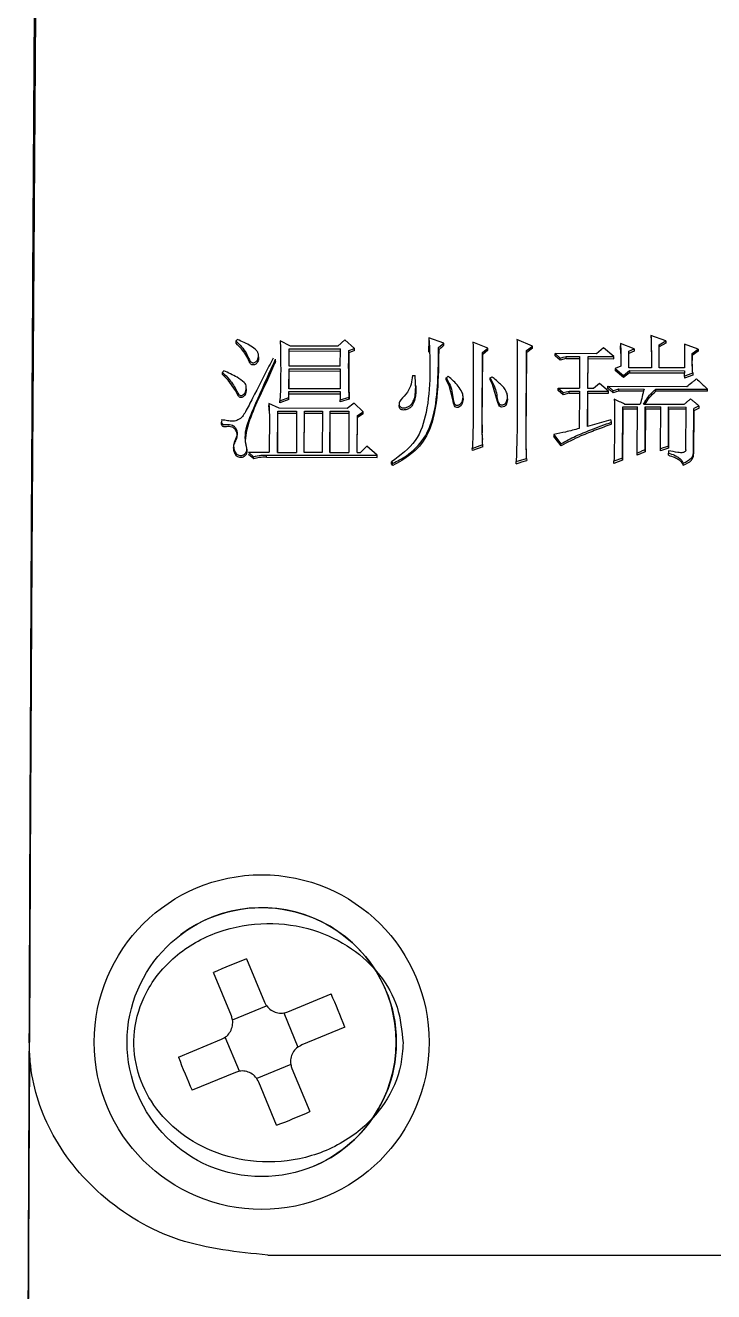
# Model space of a CAD drawing. Header units: millimetres. Extents: x 2448 to 4397, y 790 to 2168.
# Drawn here: x 2844.14 to 2854.5, y 1960.49 to 1979.56 of the extents above; entities that cross this region are included whole.
import ezdxf

# ---------------------------------------------------------------- set-up
doc = ezdxf.new("R2010")
doc.units = ezdxf.units.MM

msp = doc.modelspace()

# ---------------------------------------------------------------- linework, layer by layer
at = {"color": 7, "linetype": 'Continuous', "lineweight": 25}
for p, q in [((2853.781, 1974.807), (2853.558, 1974.889)), ((2853.558, 1974.889), (2853.558, 1974.855)), ((2847.318, 1974.771), (2847.317, 1974.805)), ((2848.134, 1974.73), (2847.979, 1974.811)), ((2848.845, 1974.728), (2848.134, 1974.73)), ((2848.953, 1974.826), (2848.845, 1974.728)), ((2849.098, 1974.695), (2848.953, 1974.826)), ((2850.216, 1974.636), (2850.219, 1974.822)), ((2850.442, 1974.774), (2850.218, 1974.855)), ((2850.363, 1974.709), (2850.442, 1974.774)), ((2850.364, 1974.675), (2850.363, 1974.709)), ((2851.103, 1974.699), (2850.88, 1974.789)), ((2851.025, 1974.634), (2851.103, 1974.699)), ((2851.775, 1974.73), (2851.542, 1974.828)), ((2851.687, 1974.665), (2851.775, 1974.73)), ((2851.776, 1974.697), (2851.688, 1974.632)), ((2852.846, 1974.703), (2852.738, 1974.614)), ((2853.001, 1974.573), (2852.846, 1974.703)), ((2853.303, 1974.686), (2853.099, 1974.768)), ((2853.099, 1974.768), (2853.1, 1974.734)), ((2853.105, 1974.616), (2853.1, 1974.734)), ((2853.681, 1974.401), (2853.683, 1974.75)), ((2853.682, 1974.401), (2853.684, 1974.717)), ((2853.683, 1974.75), (2853.781, 1974.807)), ((2853.782, 1974.773), (2853.684, 1974.717)), ((2854.063, 1974.758), (2854.061, 1974.4)), ((2854.267, 1974.684), (2854.063, 1974.758)), ((2847.652, 1974.595), (2847.652, 1974.602)), ((2847.652, 1974.568), (2847.652, 1974.581)), ((2847.91, 1974.502), (2847.909, 1974.535)), ((2848.113, 1974.429), (2848.114, 1974.689)), ((2848.114, 1974.689), (2848.884, 1974.688)), ((2848.115, 1974.656), (2848.114, 1974.689)), ((2848.114, 1974.429), (2848.115, 1974.656)), ((2848.115, 1974.656), (2848.883, 1974.654)), ((2848.882, 1974.427), (2848.884, 1974.688)), ((2849.01, 1974.663), (2849.098, 1974.695)), ((2849.011, 1974.63), (2849.01, 1974.663)), ((2849.099, 1974.662), (2849.011, 1974.63)), ((2851.019, 1973.574), (2851.025, 1974.634)), ((2851.019, 1973.542), (2851.026, 1974.601)), ((2851.104, 1974.666), (2851.026, 1974.601)), ((2851.679, 1973.384), (2851.687, 1974.665)), ((2851.68, 1973.352), (2851.688, 1974.632)), ((2852.115, 1974.616), (2852.193, 1974.55)), ((2852.738, 1974.614), (2852.115, 1974.616)), ((2852.116, 1974.582), (2852.115, 1974.616)), ((2852.193, 1974.517), (2852.116, 1974.582)), ((2852.193, 1974.517), (2852.193, 1974.55)), ((2852.281, 1974.541), (2852.193, 1974.517)), ((2852.28, 1974.575), (2852.485, 1974.574)), ((2852.281, 1974.541), (2852.486, 1974.541)), ((2852.485, 1974.574), (2852.482, 1974.094)), ((2852.609, 1974.093), (2852.611, 1974.574)), ((2852.609, 1974.093), (2852.612, 1974.541)), ((2852.611, 1974.574), (2853.001, 1974.573)), ((2852.612, 1974.541), (2853.002, 1974.54)), ((2853.224, 1974.402), (2853.225, 1974.654)), ((2853.225, 1974.654), (2853.303, 1974.686)), ((2853.226, 1974.62), (2853.225, 1974.654)), ((2853.225, 1974.402), (2853.226, 1974.62)), ((2853.304, 1974.653), (2853.226, 1974.62)), ((2854.179, 1974.619), (2854.267, 1974.684)), ((2854.268, 1974.651), (2854.18, 1974.586)), ((2854.18, 1974.586), (2854.18, 1974.512)), ((2848.111, 1974.087), (2848.113, 1974.388)), ((2848.112, 1974.087), (2848.113, 1974.355)), ((2848.882, 1974.427), (2848.113, 1974.429)), ((2848.113, 1974.388), (2848.882, 1974.387)), ((2848.113, 1974.355), (2848.113, 1974.388)), ((2848.113, 1974.355), (2848.881, 1974.354)), ((2848.882, 1974.387), (2848.88, 1974.085)), ((2853.107, 1974.426), (2853.019, 1974.394)), ((2853.019, 1974.394), (2853.145, 1974.288)), ((2853.146, 1974.255), (2853.02, 1974.361)), ((2853.145, 1974.288), (2853.233, 1974.361)), ((2853.234, 1974.328), (2853.146, 1974.255)), ((2853.564, 1974.401), (2853.224, 1974.402)), ((2853.233, 1974.361), (2854.061, 1974.359)), ((2853.234, 1974.328), (2854.06, 1974.326)), ((2854.061, 1974.4), (2853.681, 1974.401)), ((2854.061, 1974.359), (2854.06, 1974.278)), ((2854.06, 1974.278), (2854.187, 1974.326)), ((2854.187, 1974.326), (2854.188, 1974.293)), ((2849.971, 1974.286), (2850.01, 1974.286)), ((2851.139, 1974.251), (2851.169, 1974.268)), ((2851.14, 1974.219), (2851.139, 1974.251)), ((2852.784, 1974.166), (2852.696, 1974.093)), ((2852.92, 1974.052), (2852.784, 1974.166)), ((2852.91, 1974.125), (2854.098, 1974.123)), ((2852.911, 1974.093), (2852.91, 1974.125)), ((2854.188, 1974.293), (2854.061, 1974.245)), ((2847.467, 1974.088), (2847.467, 1974.121)), ((2847.984, 1974.062), (2847.973, 1973.907)), ((2847.973, 1973.907), (2848.11, 1973.956)), ((2848.11, 1973.956), (2848.111, 1974.046)), ((2848.88, 1974.085), (2848.111, 1974.087)), ((2848.111, 1974.046), (2848.88, 1974.044)), ((2848.111, 1974.013), (2848.111, 1974.046)), ((2848.111, 1973.924), (2848.111, 1974.013)), ((2848.111, 1974.013), (2848.879, 1974.012)), ((2848.88, 1974.044), (2848.879, 1973.922)), ((2848.879, 1973.922), (2849.015, 1973.962)), ((2849.811, 1973.939), (2849.811, 1973.939)), ((2850.017, 1974.04), (2850.016, 1974.072)), ((2850.728, 1973.981), (2850.728, 1973.994)), ((2851.397, 1973.984), (2851.397, 1973.994)), ((2851.397, 1973.961), (2851.397, 1973.971)), ((2852.161, 1974.094), (2852.238, 1974.029)), ((2852.161, 1974.094), (2852.482, 1974.094)), ((2852.161, 1974.062), (2852.161, 1974.094)), ((2852.239, 1973.996), (2852.161, 1974.062)), ((2852.239, 1973.996), (2852.238, 1974.029)), ((2852.327, 1974.02), (2852.239, 1973.996)), ((2852.326, 1974.053), (2852.482, 1974.053)), ((2852.327, 1974.02), (2852.482, 1974.02)), ((2852.482, 1974.053), (2852.478, 1973.489)), ((2852.605, 1973.521), (2852.608, 1974.052)), ((2852.606, 1973.521), (2852.609, 1974.02)), ((2852.608, 1974.052), (2852.92, 1974.052)), ((2852.609, 1974.02), (2852.608, 1974.052)), ((2852.696, 1974.093), (2852.609, 1974.093)), ((2852.609, 1974.02), (2852.921, 1974.019)), ((2852.921, 1974.019), (2852.92, 1974.052)), ((2853.076, 1974.084), (2853.455, 1974.083)), ((2853.447, 1974.051), (2853.077, 1974.051)), ((2853.631, 1974.083), (2854.409, 1974.081)), ((2853.632, 1974.05), (2853.631, 1974.083)), ((2854.41, 1974.049), (2853.632, 1974.05)), ((2847.963, 1973.793), (2847.808, 1973.867)), ((2847.808, 1973.867), (2847.808, 1973.834)), ((2847.813, 1973.761), (2847.815, 1973.73)), ((2847.94, 1973.129), (2847.943, 1973.752)), ((2847.943, 1973.752), (2848.226, 1973.751)), ((2847.944, 1973.72), (2847.943, 1973.752)), ((2848.985, 1973.791), (2847.963, 1973.793)), ((2848.111, 1973.924), (2847.974, 1973.875)), ((2848.226, 1973.751), (2848.222, 1973.129)), ((2848.339, 1973.129), (2848.342, 1973.751)), ((2848.342, 1973.751), (2848.615, 1973.751)), ((2848.343, 1973.719), (2848.342, 1973.751)), ((2848.615, 1973.751), (2848.611, 1973.128)), ((2848.728, 1973.128), (2848.732, 1973.75)), ((2848.732, 1973.75), (2849.014, 1973.75)), ((2848.733, 1973.718), (2848.732, 1973.75)), ((2848.88, 1973.889), (2848.879, 1973.922)), ((2849.016, 1973.93), (2848.88, 1973.889)), ((2849.093, 1973.872), (2848.985, 1973.791)), ((2849.014, 1973.75), (2849.011, 1973.127)), ((2849.228, 1973.741), (2849.093, 1973.872)), ((2853.128, 1973.044), (2853.133, 1973.814)), ((2853.133, 1973.782), (2853.129, 1973.013)), ((2853.133, 1973.814), (2853.356, 1973.814)), ((2853.357, 1973.782), (2853.133, 1973.782)), ((2853.162, 1973.855), (2853.396, 1973.855)), ((2853.352, 1973.118), (2853.356, 1973.814)), ((2853.444, 1973.855), (2854.058, 1973.853)), ((2853.469, 1973.167), (2853.473, 1973.814)), ((2853.474, 1973.781), (2853.47, 1973.135)), ((2853.473, 1973.814), (2853.707, 1973.813)), ((2853.708, 1973.781), (2853.474, 1973.781)), ((2853.703, 1973.183), (2853.707, 1973.813)), ((2853.82, 1973.223), (2853.824, 1973.813)), ((2853.824, 1973.781), (2853.821, 1973.192)), ((2853.824, 1973.813), (2854.087, 1973.812)), ((2854.087, 1973.78), (2853.824, 1973.781)), ((2854.083, 1973.165), (2854.087, 1973.812)), ((2854.199, 1973.141), (2854.203, 1973.788)), ((2854.204, 1973.755), (2854.2, 1973.109)), ((2847.096, 1973.55), (2847.095, 1973.582)), ((2847.816, 1973.671), (2847.813, 1973.13)), ((2847.941, 1973.129), (2847.944, 1973.72)), ((2847.944, 1973.72), (2848.226, 1973.719)), ((2848.34, 1973.129), (2848.343, 1973.719)), ((2848.343, 1973.719), (2848.616, 1973.718)), ((2848.729, 1973.128), (2848.733, 1973.718)), ((2848.733, 1973.718), (2849.015, 1973.718)), ((2849.137, 1973.127), (2849.14, 1973.684)), ((2849.138, 1973.127), (2849.141, 1973.652)), ((2849.14, 1973.684), (2849.228, 1973.741)), ((2849.229, 1973.709), (2849.141, 1973.652)), ((2851.019, 1973.542), (2851.019, 1973.574)), ((2852.956, 1973.619), (2852.605, 1973.521)), ((2852.966, 1973.586), (2852.956, 1973.619)), ((2852.966, 1973.554), (2852.966, 1973.586)), ((2851.68, 1973.352), (2851.679, 1973.384)), ((2852.098, 1973.399), (2852.204, 1973.26)), ((2852.205, 1973.229), (2852.099, 1973.368)), ((2849.284, 1973.225), (2849.186, 1973.127)), ((2849.439, 1973.085), (2849.284, 1973.225)), ((2850.87, 1973.189), (2851.026, 1973.246)), ((2850.871, 1973.157), (2850.87, 1973.189)), ((2851.027, 1973.214), (2850.871, 1973.157)), ((2851.023, 1973.339), (2851.023, 1973.323)), ((2851.682, 1973.217), (2851.68, 1973.352)), ((2851.684, 1973.128), (2851.681, 1973.241)), ((2853.704, 1973.151), (2853.703, 1973.183)), ((2847.502, 1973.13), (2847.579, 1973.064)), ((2847.502, 1973.13), (2847.813, 1973.13)), ((2847.58, 1973.033), (2847.502, 1973.099)), ((2847.58, 1973.033), (2847.579, 1973.064)), ((2847.774, 1973.089), (2849.439, 1973.085)), ((2847.775, 1973.057), (2847.774, 1973.089)), ((2847.775, 1973.057), (2849.439, 1973.054)), ((2847.94, 1973.129), (2848.222, 1973.129)), ((2848.611, 1973.128), (2848.339, 1973.129)), ((2848.728, 1973.128), (2849.011, 1973.127)), ((2849.137, 1973.127), (2849.186, 1973.127)), ((2849.652, 1972.986), (2849.672, 1972.961)), ((2849.653, 1972.955), (2849.652, 1972.986)), ((2851.531, 1972.99), (2851.687, 1973.039)), ((2851.532, 1972.959), (2851.531, 1972.99)), ((2851.687, 1973.039), (2851.688, 1973.008)), ((2853.002, 1972.964), (2853.001, 1972.995)), ((2853.353, 1973.086), (2853.352, 1973.118)), ((2853.82, 1973.15), (2853.82, 1973.117)), ((2853.82, 1973.085), (2853.82, 1973.117)), ((2854.2, 1973.109), (2854.199, 1973.14)), ((2849.672, 1972.93), (2849.653, 1972.955)), ((2849.672, 1972.93), (2849.671, 1972.962)), ((2854.043, 1972.937), (2854.043, 1972.968)), ((2847.474, 1965.502), (2847.743, 1964.852)), ((2847.244, 1964.645), (2846.975, 1965.296)), ((2848.096, 1964.705), (2848.746, 1964.974)), ((2847.261, 1964.584), (2847.774, 1964.796)), ((2848.034, 1964.688), (2848.246, 1964.175)), ((2848.952, 1964.475), (2848.302, 1964.206)), ((2846.447, 1964.024), (2847.097, 1964.293)), ((2847.365, 1963.811), (2847.153, 1964.324)), ((2848.138, 1963.914), (2847.625, 1963.703)), ((2848.155, 1963.853), (2848.424, 1963.203)), ((2847.304, 1963.794), (2846.653, 1963.525)), ((2847.925, 1962.997), (2847.656, 1963.647)), ((2847.792, 1961.042), (2881.623, 1961.042))]:
    msp.add_line(p, q, dxfattribs=at)
at = {"color": 7, "linetype": 'Continuous', "lineweight": 25, "flags": 128}
for points in [[(2845.013, 2019.676), (2844.964, 2019.508), (2844.914, 2019.006), (2844.864, 2018.17), (2844.814, 2017.007), (2844.764, 2015.519), (2844.715, 2013.716), (2844.667, 2011.604), (2844.619, 2009.195), (2844.572, 2006.499), (2844.527, 2003.528), (2844.483, 2000.297), (2844.441, 1996.821), (2844.401, 1993.115), (2844.363, 1989.198), (2844.328, 1985.087), (2844.295, 1980.802), (2844.264, 1976.362), (2844.236, 1971.789), (2844.212, 1967.103), (2844.19, 1962.326), (2844.171, 1957.481), (2844.156, 1952.591), (2844.144, 1947.677)], [(2845.011, 2018.975), (2844.963, 2018.809), (2844.914, 2018.311), (2844.864, 2017.484), (2844.815, 2016.332), (2844.765, 2014.859), (2844.717, 2013.073), (2844.668, 2010.982), (2844.621, 2008.596), (2844.575, 2005.926), (2844.53, 2002.985), (2844.487, 1999.785), (2844.445, 1996.343), (2844.406, 1992.673), (2844.368, 1988.794), (2844.333, 1984.723), (2844.3, 1980.48), (2844.27, 1976.083), (2844.243, 1971.554), (2844.218, 1966.914), (2844.205, 1964.249)], [(2847.317, 1974.805), (2847.327, 1974.817), (2847.337, 1974.829)], [(2850.442, 1974.74), (2850.442, 1974.759), (2850.442, 1974.774)], [(2851.104, 1974.666), (2851.104, 1974.684), (2851.103, 1974.699)], [(2851.776, 1974.697), (2851.775, 1974.715), (2851.775, 1974.73)], [(2853.683, 1974.75), (2853.684, 1974.732), (2853.684, 1974.717)], [(2853.781, 1974.807), (2853.781, 1974.788), (2853.782, 1974.773)], [(2849.099, 1974.662), (2849.098, 1974.681), (2849.098, 1974.695)], [(2851.026, 1974.601), (2851.025, 1974.62), (2851.025, 1974.634)], [(2851.688, 1974.632), (2851.687, 1974.651), (2851.687, 1974.665)], [(2852.193, 1974.55), (2852.237, 1974.562), (2852.28, 1974.575)], [(2852.281, 1974.541), (2852.281, 1974.56), (2852.28, 1974.575)], [(2852.612, 1974.541), (2852.612, 1974.559), (2852.611, 1974.574)], [(2853.002, 1974.54), (2853.001, 1974.558), (2853.001, 1974.573)], [(2853.303, 1974.686), (2853.304, 1974.667), (2853.304, 1974.653)], [(2854.179, 1974.619), (2854.179, 1974.601), (2854.18, 1974.586)], [(2854.267, 1974.684), (2854.267, 1974.665), (2854.268, 1974.651)], [(2847.11, 1974.333), (2847.115, 1974.34), (2847.122, 1974.349), (2847.129, 1974.358)], [(2847.11, 1974.3), (2847.11, 1974.312), (2847.11, 1974.323), (2847.11, 1974.333)], [(2853.019, 1974.394), (2853.02, 1974.375), (2853.02, 1974.361)], [(2853.233, 1974.361), (2853.234, 1974.342), (2853.234, 1974.328)], [(2847.466, 1974.088), (2847.468, 1974.06), (2847.459, 1974.01), (2847.444, 1973.983), (2847.42, 1973.963), (2847.401, 1973.955), (2847.387, 1973.953), (2847.375, 1973.955), (2847.365, 1973.96), (2847.349, 1973.975), (2847.307, 1974.059), (2847.196, 1974.214), (2847.11, 1974.3), (2847.11, 1974.3)], [(2850.477, 1974.253), (2850.485, 1974.259), (2850.496, 1974.268), (2850.507, 1974.277)], [(2850.478, 1974.22), (2850.478, 1974.234), (2850.478, 1974.244), (2850.477, 1974.253)], [(2850.726, 1973.961), (2850.731, 1973.925), (2850.718, 1973.866), (2850.701, 1973.837), (2850.681, 1973.818), (2850.655, 1973.807), (2850.637, 1973.805), (2850.623, 1973.808), (2850.612, 1973.815), (2850.601, 1973.828), (2850.585, 1973.872), (2850.577, 1973.925), (2850.523, 1974.135), (2850.478, 1974.22), (2850.478, 1974.22)], [(2851.394, 1973.96), (2851.399, 1973.921), (2851.384, 1973.858), (2851.371, 1973.837), (2851.354, 1973.822), (2851.334, 1973.813), (2851.31, 1973.811), (2851.293, 1973.815), (2851.279, 1973.823), (2851.267, 1973.839), (2851.248, 1973.895), (2851.175, 1974.152), (2851.14, 1974.219), (2851.14, 1974.219)], [(2853.145, 1974.288), (2853.146, 1974.269), (2853.146, 1974.255)], [(2854.06, 1974.278), (2854.061, 1974.259), (2854.061, 1974.245)], [(2848.111, 1973.924), (2848.11, 1973.942), (2848.11, 1973.956)], [(2849.016, 1973.93), (2849.016, 1973.948), (2849.015, 1973.962)], [(2852.238, 1974.029), (2852.282, 1974.041), (2852.326, 1974.053)], [(2852.327, 1974.02), (2852.326, 1974.039), (2852.326, 1974.053)], [(2852.988, 1974.06), (2853.032, 1974.072), (2853.076, 1974.084)], [(2852.989, 1974.027), (2852.988, 1974.045), (2852.988, 1974.06)], [(2853.077, 1974.051), (2853.033, 1974.039), (2852.989, 1974.027)], [(2853.077, 1974.051), (2853.076, 1974.07), (2853.076, 1974.084)], [(2854.41, 1974.049), (2854.41, 1974.067), (2854.409, 1974.081)], [(2847.974, 1973.875), (2847.974, 1973.893), (2847.973, 1973.907)], [(2853.133, 1973.782), (2853.133, 1973.8), (2853.133, 1973.814)], [(2853.474, 1973.781), (2853.474, 1973.8), (2853.473, 1973.814)], [(2853.824, 1973.781), (2853.824, 1973.799), (2853.824, 1973.813)], [(2854.204, 1973.755), (2854.204, 1973.773), (2854.203, 1973.788)], [(2854.282, 1973.796), (2854.243, 1973.776), (2854.204, 1973.755)], [(2854.282, 1973.796), (2854.282, 1973.814), (2854.281, 1973.828)], [(2849.141, 1973.652), (2849.141, 1973.67), (2849.14, 1973.684)], [(2849.229, 1973.709), (2849.229, 1973.727), (2849.228, 1973.741)], [(2852.098, 1973.399), (2852.099, 1973.382), (2852.099, 1973.368)], [(2851.027, 1973.214), (2851.027, 1973.232), (2851.026, 1973.246)], [(2853.82, 1973.223), (2853.778, 1973.209), (2853.741, 1973.196), (2853.703, 1973.183)], [(2853.821, 1973.192), (2853.762, 1973.172), (2853.704, 1973.151)], [(2853.821, 1973.192), (2853.821, 1973.21), (2853.82, 1973.223)], [(2849.439, 1973.054), (2849.439, 1973.071), (2849.439, 1973.085)], [(2851.532, 1972.959), (2851.575, 1972.973), (2851.617, 1972.986), (2851.688, 1973.008)], [(2853.128, 1973.044), (2853.086, 1973.028), (2853.044, 1973.012), (2853.001, 1972.995)], [(2853.129, 1973.013), (2853.065, 1972.989), (2853.002, 1972.964)], [(2853.129, 1973.013), (2853.128, 1973.031), (2853.128, 1973.044)], [(2853.469, 1973.167), (2853.428, 1973.15), (2853.39, 1973.134), (2853.352, 1973.118)], [(2853.47, 1973.135), (2853.412, 1973.111), (2853.353, 1973.086)], [(2853.47, 1973.135), (2853.47, 1973.153), (2853.469, 1973.167)], [(2844.204, 1964.033), (2844.196, 1962.184), (2844.178, 1957.386), (2844.163, 1952.543), (2844.151, 1947.677)]]:
    msp.add_lwpolyline(points, dxfattribs=at)
at = {"color": 7, "linetype": 'Continuous', "lineweight": 25}
for radius in [2.52, 2.025]:
    msp.add_circle((2847.7, 1964.249), radius, dxfattribs=at)
for centre, radius, start, end in [((2847.7, 1964.249), 2.025, 0, 127.0533), ((2850.556, 1957.335), 8.729, 110.6758, 114.2208), ((2840.785, 1961.393), 8.729, 20.6758, 24.2208), ((2847.7, 1964.249), 2.025, 292.4047, 0), ((2854.614, 1967.106), 8.729, 200.6758, 204.2208), ((2844.843, 1971.164), 8.729, 290.6758, 294.2208)]:
    msp.add_arc(centre, radius, start, end, dxfattribs=at)
for points, knots in [([(2844.203, 1964.251), (2844.205, 1964.71), (2844.213, 1967.005), (2844.231, 1971.095), (2844.26, 1976.414), (2844.295, 1982.086), (2844.34, 1987.994), (2844.394, 1993.967), (2844.453, 1999.443), (2844.517, 2004.331), (2844.585, 2008.591), (2844.649, 2011.858), (2844.709, 2014.274), (2844.763, 2016.022), (2844.815, 2017.294), (2844.865, 2018.151), (2844.897, 2018.403), (2844.912, 2018.529)], [0, 0, 0, 0, 0.015982, 0.079971, 0.143956, 0.207938, 0.29112, 0.374568, 0.45775, 0.540927, 0.624368, 0.707543, 0.76895, 0.830357, 0.891763, 0.945879, 1, 1, 1, 1]), ([(2853.558, 1974.889), (2853.561, 1974.797), (2853.565, 1974.67), (2853.565, 1974.507), (2853.565, 1974.436), (2853.564, 1974.401)], [0, 0, 0, 0, 0.564619, 0.782302, 1, 1, 1, 1]), ([(2847.317, 1974.805), (2847.344, 1974.777), (2847.397, 1974.72), (2847.469, 1974.628), (2847.503, 1974.551), (2847.524, 1974.504), (2847.537, 1974.489), (2847.554, 1974.481), (2847.573, 1974.478), (2847.592, 1974.481), (2847.612, 1974.491), (2847.633, 1974.514), (2847.65, 1974.548), (2847.656, 1974.589), (2847.646, 1974.629), (2847.612, 1974.683), (2847.506, 1974.753), (2847.405, 1974.798), (2847.337, 1974.829)], [0, 0, 0, 0, 0.118195, 0.236594, 0.355265, 0.378317, 0.396661, 0.415151, 0.431859, 0.45125, 0.470947, 0.497651, 0.545149, 0.585605, 0.625976, 0.672286, 0.776697, 1, 1, 1, 1]), ([(2847.651, 1974.568), (2847.652, 1974.563), (2847.658, 1974.544), (2847.648, 1974.51), (2847.632, 1974.478), (2847.613, 1974.458), (2847.594, 1974.448), (2847.574, 1974.445), (2847.554, 1974.448), (2847.537, 1974.457), (2847.523, 1974.474), (2847.503, 1974.523), (2847.466, 1974.599), (2847.396, 1974.689), (2847.344, 1974.744), (2847.318, 1974.771)], [0, 0, 0, 0, 0.026237, 0.10409, 0.173212, 0.210958, 0.243058, 0.27519, 0.307847, 0.340531, 0.368237, 0.418031, 0.616333, 0.806959, 1, 1, 1, 1]), ([(2847.979, 1974.811), (2847.982, 1974.714), (2847.986, 1974.54), (2847.986, 1974.291), (2847.985, 1974.138), (2847.984, 1974.062)], [0, 0, 0, 0, 0.392125, 0.69604, 1, 1, 1, 1]), ([(2850.218, 1974.855), (2850.234, 1974.481), (2850.257, 1973.959), (2850.051, 1973.275), (2849.787, 1973.084), (2849.652, 1972.986)], [0, 0, 0, 0, 0.553922, 0.77301, 1, 1, 1, 1]), ([(2849.671, 1972.962), (2849.742, 1972.998), (2849.924, 1973.093), (2850.163, 1973.33), (2850.314, 1973.725), (2850.356, 1974.191), (2850.361, 1974.535), (2850.363, 1974.709)], [0, 0, 0, 0, 0.113441, 0.293656, 0.475727, 0.736012, 1, 1, 1, 1]), ([(2850.364, 1974.675), (2850.375, 1974.685), (2850.394, 1974.7), (2850.42, 1974.722), (2850.435, 1974.734), (2850.442, 1974.74)], [0, 0, 0, 0, 0.4297984, 0.7148992, 1, 1, 1, 1]), ([(2850.88, 1974.789), (2850.882, 1974.657), (2850.886, 1974.401), (2850.884, 1974.021), (2850.883, 1973.772), (2850.883, 1973.648)], [0, 0, 0, 0, 0.348472, 0.674226, 1, 1, 1, 1]), ([(2851.542, 1974.828), (2851.543, 1974.749), (2851.547, 1974.513), (2851.547, 1974.17), (2851.545, 1973.8), (2851.544, 1973.588), (2851.544, 1973.482)], [0, 0, 0, 0, 0.176515, 0.529562, 0.764778, 1, 1, 1, 1]), ([(2853.099, 1974.768), (2853.101, 1974.735), (2853.104, 1974.67), (2853.107, 1974.556), (2853.107, 1974.475), (2853.107, 1974.426)], [0, 0, 0, 0, 0.2861485, 0.5723076, 1, 1, 1, 1]), ([(2853.559, 1974.829), (2853.559, 1974.829), (2853.559, 1974.829), (2853.559, 1974.826), (2853.561, 1974.779), (2853.565, 1974.641), (2853.565, 1974.532), (2853.565, 1974.47)], [0, 0, 0, 0, 0.004513, 0.017372, 0.048295, 0.459363, 1, 1, 1, 1]), ([(2847.872, 1974.547), (2847.851, 1974.507), (2847.749, 1974.307), (2847.609, 1974.037), (2847.481, 1973.783), (2847.414, 1973.667), (2847.349, 1973.616), (2847.276, 1973.594), (2847.201, 1973.6), (2847.142, 1973.62), (2847.103, 1973.615), (2847.091, 1973.613)], [0, 0, 0, 0, 0.102735, 0.513641, 0.691803, 0.752733, 0.81448, 0.868242, 0.914556, 0.973792, 1, 1, 1, 1]), ([(2847.094, 1973.598), (2847.094, 1973.592), (2847.095, 1973.58), (2847.101, 1973.565), (2847.111, 1973.554), (2847.125, 1973.548), (2847.168, 1973.543), (2847.223, 1973.556), (2847.278, 1973.53), (2847.309, 1973.499), (2847.328, 1973.456), (2847.335, 1973.405), (2847.315, 1973.337), (2847.271, 1973.267), (2847.28, 1973.182), (2847.301, 1973.129), (2847.331, 1973.097), (2847.357, 1973.084), (2847.386, 1973.081), (2847.414, 1973.086), (2847.442, 1973.1), (2847.464, 1973.123), (2847.477, 1973.151), (2847.479, 1973.195), (2847.457, 1973.271), (2847.443, 1973.465), (2847.623, 1973.899), (2847.791, 1974.272), (2847.908, 1974.532)], [0, 0, 0, 0, 0.007825, 0.015857, 0.020934, 0.026005, 0.034592, 0.073423, 0.090206, 0.106937, 0.128009, 0.149392, 0.172688, 0.219515, 0.249945, 0.280395, 0.29244, 0.304603, 0.315296, 0.326596, 0.339245, 0.35279, 0.366071, 0.378823, 0.408474, 0.468, 0.628563, 1, 1, 1, 1]), ([(2849.015, 1973.962), (2849.013, 1974.083), (2849.009, 1974.26), (2849.009, 1974.493), (2849.01, 1974.606), (2849.01, 1974.663)], [0, 0, 0, 0, 0.5142491, 0.7571217, 1, 1, 1, 1]), ([(2849.011, 1974.63), (2849.01, 1974.57), (2849.01, 1974.451), (2849.01, 1974.218), (2849.014, 1974.044), (2849.016, 1973.93)], [0, 0, 0, 0, 0.254916, 0.509833, 1, 1, 1, 1]), ([(2850.364, 1974.675), (2850.363, 1974.569), (2850.36, 1974.249), (2850.334, 1973.809), (2850.205, 1973.364), (2849.966, 1973.093), (2849.764, 1972.981), (2849.672, 1972.931)], [0, 0, 0, 0, 0.162592, 0.48831, 0.668189, 0.850019, 1, 1, 1, 1]), ([(2850.881, 1974.666), (2850.881, 1974.666), (2850.881, 1974.666), (2850.881, 1974.666), (2850.881, 1974.666), (2850.881, 1974.666), (2850.881, 1974.665), (2850.881, 1974.66), (2850.882, 1974.618), (2850.883, 1974.525), (2850.884, 1974.408), (2850.884, 1974.284), (2850.885, 1974.147), (2850.884, 1974.035), (2850.884, 1973.966)], [0, 0, 0, 0, 0.000978, 0.001619, 0.001946, 0.002298, 0.003117, 0.004142, 0.021286, 0.169007, 0.400281, 0.509806, 0.696848, 1, 1, 1, 1]), ([(2854.187, 1974.326), (2854.184, 1974.363), (2854.18, 1974.43), (2854.179, 1974.527), (2854.179, 1974.589), (2854.179, 1974.619)], [0, 0, 0, 0, 0.372655, 0.686294, 1, 1, 1, 1]), ([(2854.184, 1974.364), (2854.184, 1974.369), (2854.184, 1974.38), (2854.181, 1974.448), (2854.18, 1974.485), (2854.18, 1974.513)], [0, 0, 0, 0, 0.210887, 0.40461, 1, 1, 1, 1]), ([(2847.91, 1974.502), (2847.899, 1974.479), (2847.847, 1974.363), (2847.695, 1974.006), (2847.492, 1973.635), (2847.444, 1973.284), (2847.475, 1973.189), (2847.48, 1973.132), (2847.47, 1973.1), (2847.449, 1973.074), (2847.421, 1973.057), (2847.389, 1973.049), (2847.357, 1973.053), (2847.329, 1973.067), (2847.303, 1973.097), (2847.282, 1973.147), (2847.273, 1973.216), (2847.3, 1973.288), (2847.334, 1973.347), (2847.333, 1973.408), (2847.317, 1973.454), (2847.289, 1973.491), (2847.253, 1973.512), (2847.212, 1973.519), (2847.175, 1973.515), (2847.146, 1973.513), (2847.125, 1973.517), (2847.111, 1973.523), (2847.102, 1973.533), (2847.096, 1973.547), (2847.094, 1973.559), (2847.095, 1973.565), (2847.095, 1973.567)], [0, 0, 0, 0, 0.032986, 0.164903, 0.50127, 0.571483, 0.614251, 0.629191, 0.64435, 0.657221, 0.670268, 0.683847, 0.69681, 0.708186, 0.722182, 0.74587, 0.778272, 0.809882, 0.842138, 0.86445, 0.886692, 0.904466, 0.922357, 0.937723, 0.953624, 0.967111, 0.973881, 0.979317, 0.984781, 0.991501, 0.998598, 1, 1, 1, 1]), ([(2847.11, 1974.333), (2847.147, 1974.298), (2847.232, 1974.216), (2847.303, 1974.099), (2847.34, 1974.016), (2847.361, 1973.994), (2847.375, 1973.986), (2847.389, 1973.984), (2847.408, 1973.988), (2847.428, 1974), (2847.448, 1974.019), (2847.466, 1974.058), (2847.47, 1974.103), (2847.462, 1974.151), (2847.418, 1974.205), (2847.306, 1974.277), (2847.197, 1974.327), (2847.129, 1974.358)], [0, 0, 0, 0, 0.146558, 0.336246, 0.39205, 0.410554, 0.4225, 0.434544, 0.44937, 0.472852, 0.497708, 0.52707, 0.595753, 0.630273, 0.664977, 0.792411, 1, 1, 1, 1]), ([(2849.971, 1974.286), (2849.965, 1974.243), (2849.953, 1974.156), (2849.899, 1974.025), (2849.817, 1973.952), (2849.776, 1973.894), (2849.767, 1973.867), (2849.769, 1973.841), (2849.779, 1973.821), (2849.794, 1973.808), (2849.814, 1973.8), (2849.845, 1973.798), (2849.887, 1973.806), (2849.931, 1973.83), (2849.971, 1973.872), (2850.016, 1973.973), (2850.02, 1974.118), (2850.013, 1974.236), (2850.01, 1974.286)], [0, 0, 0, 0, 0.114878, 0.230341, 0.359495, 0.388094, 0.410443, 0.432909, 0.453786, 0.467864, 0.481945, 0.505043, 0.544547, 0.585181, 0.626806, 0.689677, 0.86705, 1, 1, 1, 1]), ([(2850.017, 1974.135), (2850.018, 1974.131), (2850.021, 1974.064), (2850.017, 1973.964), (2849.982, 1973.853), (2849.935, 1973.799), (2849.886, 1973.773), (2849.842, 1973.765), (2849.811, 1973.769), (2849.793, 1973.776), (2849.779, 1973.79), (2849.771, 1973.808), (2849.767, 1973.825), (2849.77, 1973.836), (2849.771, 1973.84)], [0, 0, 0, 0, 0.020894, 0.360561, 0.531764, 0.626866, 0.722623, 0.808358, 0.844354, 0.874626, 0.905021, 0.941547, 0.97865, 1, 1, 1, 1]), ([(2850.477, 1974.253), (2850.498, 1974.216), (2850.538, 1974.142), (2850.574, 1974.022), (2850.576, 1973.929), (2850.593, 1973.874), (2850.603, 1973.854), (2850.615, 1973.843), (2850.628, 1973.838), (2850.646, 1973.837), (2850.667, 1973.843), (2850.688, 1973.855), (2850.71, 1973.88), (2850.726, 1973.919), (2850.735, 1973.975), (2850.714, 1974.049), (2850.64, 1974.155), (2850.561, 1974.229), (2850.507, 1974.277), (2850.507, 1974.277)], [0, 0, 0, 0, 0.124309, 0.24609, 0.367306, 0.396347, 0.417489, 0.429803, 0.442215, 0.457158, 0.478755, 0.501073, 0.52588, 0.571425, 0.623854, 0.691349, 0.794036, 0.997429, 1, 1, 1, 1]), ([(2851.139, 1974.251), (2851.16, 1974.211), (2851.199, 1974.138), (2851.236, 1974.024), (2851.244, 1973.932), (2851.262, 1973.872), (2851.283, 1973.851), (2851.299, 1973.844), (2851.318, 1973.843), (2851.34, 1973.847), (2851.36, 1973.857), (2851.379, 1973.879), (2851.395, 1973.92), (2851.403, 1973.98), (2851.377, 1974.07), (2851.287, 1974.163), (2851.211, 1974.23), (2851.169, 1974.268)], [0, 0, 0, 0, 0.134794, 0.24553, 0.356039, 0.411786, 0.426956, 0.442239, 0.461011, 0.480326, 0.50369, 0.524583, 0.562821, 0.632701, 0.701688, 0.836333, 1, 1, 1, 1]), ([(2852.91, 1974.125), (2852.923, 1974.114), (2852.949, 1974.093), (2852.975, 1974.071), (2852.988, 1974.06)], [0, 0, 0, 0, 0.5, 1, 1, 1, 1]), ([(2854.098, 1974.123), (2854.123, 1974.142), (2854.159, 1974.17), (2854.208, 1974.208), (2854.233, 1974.227), (2854.245, 1974.237)], [0, 0, 0, 0, 0.5, 0.75, 1, 1, 1, 1]), ([(2854.245, 1974.237), (2854.266, 1974.217), (2854.304, 1974.181), (2854.359, 1974.129), (2854.393, 1974.097), (2854.409, 1974.081)], [0, 0, 0, 0, 0.383556, 0.691778, 1, 1, 1, 1]), ([(2852.989, 1974.027), (2852.976, 1974.038), (2852.95, 1974.06), (2852.924, 1974.082), (2852.911, 1974.093)], [0, 0, 0, 0, 0.4999988, 1, 1, 1, 1]), ([(2853.455, 1974.083), (2853.445, 1974.045), (2853.426, 1973.969), (2853.406, 1973.893), (2853.396, 1973.855)], [0, 0, 0, 0, 0.5, 1, 1, 1, 1]), ([(2853.444, 1973.855), (2853.473, 1973.901), (2853.524, 1973.985), (2853.598, 1974.053), (2853.631, 1974.083)], [0, 0, 0, 0, 0.555977, 1, 1, 1, 1]), ([(2853.467, 1973.855), (2853.489, 1973.89), (2853.534, 1973.962), (2853.599, 1974.02), (2853.632, 1974.05)], [0, 0, 0, 0, 0.487747, 1, 1, 1, 1]), ([(2854.058, 1973.853), (2854.069, 1973.863), (2854.091, 1973.881), (2854.123, 1973.908), (2854.145, 1973.926), (2854.155, 1973.935)], [0, 0, 0, 0, 0.343704, 0.671852, 1, 1, 1, 1]), ([(2854.155, 1973.935), (2854.167, 1973.925), (2854.189, 1973.907), (2854.231, 1973.871), (2854.262, 1973.845), (2854.281, 1973.828)], [0, 0, 0, 0, 0.264385, 0.52877, 1, 1, 1, 1]), ([(2847.808, 1973.867), (2847.81, 1973.838), (2847.813, 1973.791), (2847.815, 1973.725), (2847.816, 1973.689), (2847.816, 1973.671)], [0, 0, 0, 0, 0.441782, 0.720858, 1, 1, 1, 1]), ([(2847.813, 1973.761), (2847.813, 1973.767), (2847.812, 1973.792), (2847.81, 1973.816), (2847.808, 1973.834)], [0, 0, 0, 0, 0.251639, 1, 1, 1, 1]), ([(2853.007, 1973.929), (2853.007, 1973.872), (2853.009, 1973.688), (2853.01, 1973.377), (2853.004, 1973.122), (2853.001, 1972.995)], [0, 0, 0, 0, 0.185324, 0.592598, 1, 1, 1, 1]), ([(2853.162, 1973.855), (2853.136, 1973.868), (2853.084, 1973.892), (2853.033, 1973.917), (2853.007, 1973.929)], [0, 0, 0, 0, 0.5, 1, 1, 1, 1]), ([(2854.281, 1973.828), (2854.275, 1973.825), (2854.262, 1973.818), (2854.242, 1973.808), (2854.223, 1973.798), (2854.21, 1973.791), (2854.203, 1973.788)], [0, 0, 0, 0, 0.25, 0.5, 0.75, 1, 1, 1, 1]), ([(2850.883, 1973.648), (2850.882, 1973.585), (2850.88, 1973.478), (2850.876, 1973.325), (2850.872, 1973.234), (2850.87, 1973.189)], [0, 0, 0, 0, 0.406816, 0.703394, 1, 1, 1, 1]), ([(2851.026, 1973.246), (2851.025, 1973.275), (2851.022, 1973.333), (2851.019, 1973.442), (2851.019, 1973.522), (2851.019, 1973.574)], [0, 0, 0, 0, 0.266065, 0.532137, 1, 1, 1, 1]), ([(2852.204, 1973.26), (2852.277, 1973.3), (2852.421, 1973.378), (2852.68, 1973.478), (2852.862, 1973.547), (2852.966, 1973.586)], [0, 0, 0, 0, 0.300172, 0.597961, 1, 1, 1, 1]), ([(2852.966, 1973.554), (2852.889, 1973.525), (2852.735, 1973.467), (2852.476, 1973.369), (2852.304, 1973.28), (2852.205, 1973.229)], [0, 0, 0, 0, 0.297901, 0.595821, 1, 1, 1, 1]), ([(2851.019, 1973.542), (2851.019, 1973.513), (2851.019, 1973.473), (2851.02, 1973.434), (2851.02, 1973.423)], [0, 0, 0, 0, 0.725405, 1, 1, 1, 1]), ([(2851.023, 1973.334), (2851.022, 1973.353), (2851.021, 1973.389), (2851.02, 1973.422), (2851.02, 1973.438)], [0, 0, 0, 0, 0.516921, 1, 1, 1, 1]), ([(2851.544, 1973.482), (2851.542, 1973.415), (2851.539, 1973.299), (2851.535, 1973.135), (2851.532, 1973.038), (2851.531, 1972.99)], [0, 0, 0, 0, 0.414457, 0.707228, 1, 1, 1, 1]), ([(2851.687, 1973.039), (2851.686, 1973.069), (2851.684, 1973.129), (2851.68, 1973.244), (2851.68, 1973.329), (2851.679, 1973.384)], [0, 0, 0, 0, 0.2603967, 0.5207987, 1, 1, 1, 1]), ([(2852.478, 1973.489), (2852.444, 1973.479), (2852.376, 1973.461), (2852.25, 1973.429), (2852.157, 1973.411), (2852.098, 1973.399)], [0, 0, 0, 0, 0.2709795, 0.5419841, 1, 1, 1, 1]), ([(2852.205, 1973.229), (2852.205, 1973.231), (2852.205, 1973.237), (2852.204, 1973.244), (2852.204, 1973.252), (2852.204, 1973.258), (2852.204, 1973.26)], [0, 0, 0, 0, 0.25, 0.5, 0.75, 1, 1, 1, 1]), ([(2847.579, 1973.064), (2847.615, 1973.073), (2847.679, 1973.087), (2847.745, 1973.088), (2847.774, 1973.089)], [0, 0, 0, 0, 0.558776, 1, 1, 1, 1]), ([(2847.775, 1973.057), (2847.738, 1973.057), (2847.672, 1973.055), (2847.608, 1973.04), (2847.58, 1973.033)], [0, 0, 0, 0, 0.561154, 1, 1, 1, 1]), ([(2854.083, 1973.165), (2854.082, 1973.161), (2854.08, 1973.152), (2854.071, 1973.139), (2854.057, 1973.13), (2854.021, 1973.119), (2853.94, 1973.134), (2853.867, 1973.143), (2853.82, 1973.15)], [0, 0, 0, 0, 0.049561, 0.100427, 0.163318, 0.228773, 0.49217, 1, 1, 1, 1]), ([(2853.82, 1973.117), (2853.851, 1973.108), (2853.903, 1973.093), (2853.968, 1973.058), (2854.015, 1973.019), (2854.033, 1972.985), (2854.043, 1972.968)], [0, 0, 0, 0, 0.349246, 0.5716, 0.788818, 1, 1, 1, 1]), ([(2853.82, 1973.085), (2853.852, 1973.077), (2853.904, 1973.062), (2853.969, 1973.027), (2854.015, 1972.988), (2854.034, 1972.954), (2854.043, 1972.937)], [0, 0, 0, 0, 0.349364, 0.571747, 0.78893, 1, 1, 1, 1]), ([(2854.043, 1972.968), (2854.089, 1972.988), (2854.153, 1973.016), (2854.196, 1973.089), (2854.198, 1973.123), (2854.199, 1973.141)], [0, 0, 0, 0, 0.573768, 0.788652, 1, 1, 1, 1]), ([(2854.043, 1972.937), (2854.09, 1972.957), (2854.154, 1972.985), (2854.197, 1973.058), (2854.199, 1973.092), (2854.2, 1973.109)], [0, 0, 0, 0, 0.5739647, 0.788779, 1, 1, 1, 1]), ([(2849.828, 1964.239), (2849.81, 1964.421), (2849.775, 1964.787), (2849.49, 1965.282), (2849.057, 1965.691), (2848.468, 1965.973), (2847.766, 1966.074), (2847.03, 1965.945), (2846.382, 1965.579), (2845.94, 1965.039), (2845.753, 1964.435), (2845.793, 1963.855), (2846.019, 1963.335), (2846.41, 1962.897), (2846.958, 1962.572), (2847.634, 1962.413), (2848.371, 1962.474), (2849.058, 1962.778), (2849.564, 1963.282), (2849.799, 1963.808), (2849.82, 1964.129), (2849.828, 1964.239)], [0, 0, 0, 0, 0.045824, 0.091817, 0.140492, 0.193907, 0.252622, 0.314735, 0.376984, 0.434757, 0.486086, 0.532888, 0.578623, 0.626345, 0.678143, 0.735416, 0.797024, 0.85951, 0.91896, 0.972139, 1, 1, 1, 1]), ([(2847.743, 1964.852), (2847.757, 1964.825), (2847.785, 1964.772), (2847.859, 1964.715), (2847.944, 1964.684), (2848.027, 1964.682), (2848.076, 1964.698), (2848.096, 1964.705)], [0, 0, 0, 0, 0.2134954, 0.4270669, 0.6389569, 0.8501134, 1, 1, 1, 1]), ([(2847.097, 1964.293), (2847.124, 1964.307), (2847.177, 1964.335), (2847.234, 1964.409), (2847.265, 1964.494), (2847.267, 1964.577), (2847.25, 1964.625), (2847.244, 1964.645)], [0, 0, 0, 0, 0.213495, 0.427067, 0.638957, 0.850113, 1, 1, 1, 1]), ([(2847.792, 1961.042), (2847.338, 1961.088), (2846.43, 1961.178), (2845.263, 1961.87), (2844.483, 1962.841), (2844.219, 1963.694), (2844.206, 1964.154), (2844.203, 1964.251)], [0, 0, 0, 0, 0.253597, 0.507845, 0.738902, 0.944505, 1, 1, 1, 1]), ([(2848.302, 1964.206), (2848.275, 1964.192), (2848.222, 1964.164), (2848.165, 1964.09), (2848.134, 1964.005), (2848.132, 1963.922), (2848.149, 1963.873), (2848.155, 1963.853)], [0, 0, 0, 0, 0.213495, 0.427067, 0.638957, 0.850113, 1, 1, 1, 1]), ([(2847.656, 1963.647), (2847.642, 1963.674), (2847.614, 1963.727), (2847.54, 1963.784), (2847.455, 1963.815), (2847.372, 1963.817), (2847.324, 1963.8), (2847.304, 1963.794)], [0, 0, 0, 0, 0.213495, 0.427067, 0.638957, 0.850113, 1, 1, 1, 1])]:
    msp.add_open_spline(points, degree=3, knots=knots, dxfattribs=at)

doc.saveas('drawing.dxf')
